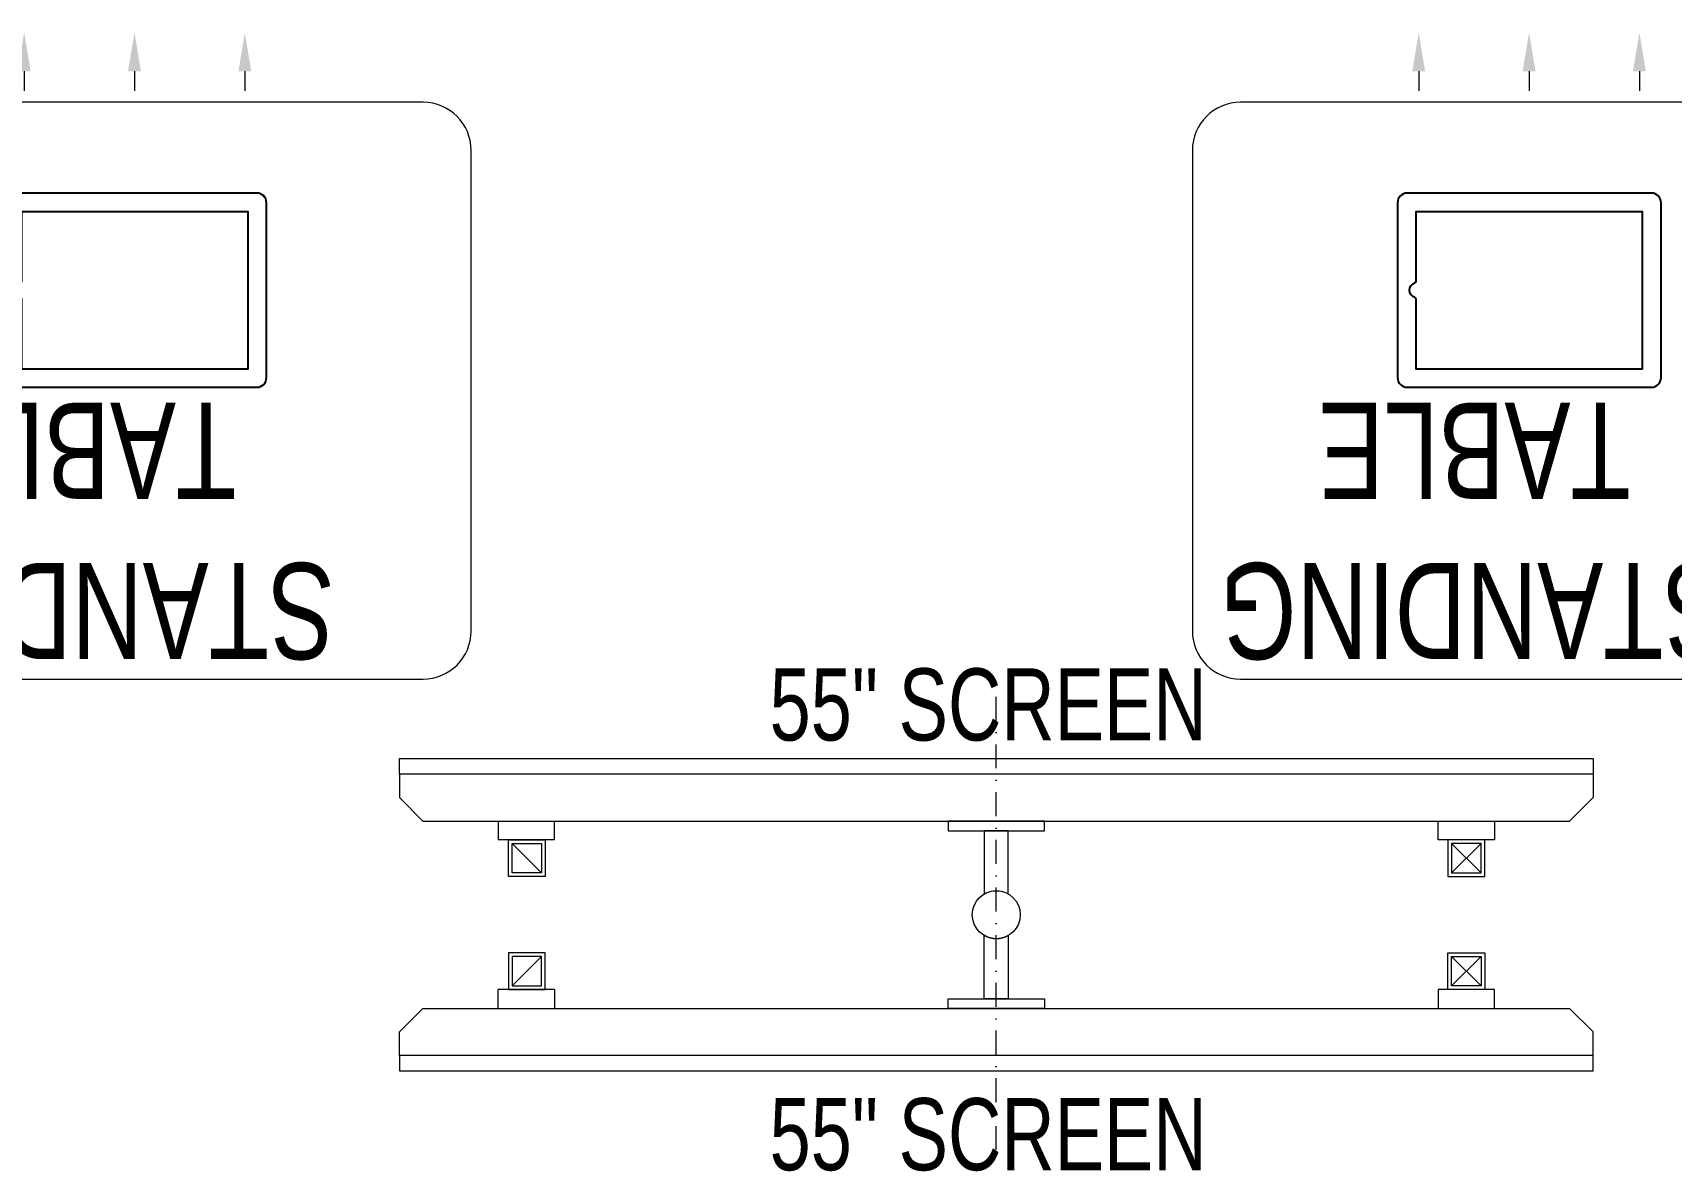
# Model space of a CAD drawing. Header units: feet. Extents: x 9481931 to 9490055, y -6861315 to -6851859.
# Drawn here: x 9485156 to 9486860, y -6856231 to -6855047 of the extents above; entities that cross this region are included whole.
import ezdxf

# ---------------------------------------------------------------- set-up
doc = ezdxf.new("R2010")
doc.units = ezdxf.units.FT
doc.header["$LTSCALE"] = 33
doc.header["$MEASUREMENT"] = 0
doc.linetypes.add('DASHDOT2', pattern=[0.5, 0.25, -0.125, 0, -0.125])
for name, color, linetype, lineweight in [('LENS-TEXT', 31, 'Continuous', 5), ('LK-EQPMT', 3, 'Continuous', 18), ('LK-FF&E FLOOR', 1, 'Continuous', 9), ('LK-IT', 3, 'Continuous', 18), ('LN-ELEVATION-1', 81, 'Continuous', 25), ('LN-ELEVATION-2', 103, 'Continuous', 20)]:
    doc.layers.add(name, color=color, linetype=linetype, lineweight=lineweight)
doc.styles.add('LK TXT', font='GILC____.TTF', dxfattribs={"height": 100})

# ---------------------------------------------------------------- blocks, each defined once
blk = doc.blocks.new('Standing Table 700X600')
at = {"layer": 'LN-ELEVATION-1', "linetype": 'ByBlock', "lineweight": -2}
for p, q in [((-114.7243699021637, -32.29984612949194), (-114.7243699021637, -12)), ((0, -32.29984612949194), (0, -12)), ((114.7243699021637, -32.29984612949194), (114.7243699021637, -12))]:
    blk.add_line(p, q, dxfattribs=at)
at = {"layer": 'LN-ELEVATION-1'}
for points in [[(-127.25, 94.49999999997087), (126.75, 94.49999999997087, 0.4142135623713902), (136.75, 104.4999999999709), (136.75, 286.4999999999709, 0.4142135623713902), (126.75, 296.4999999999709), (-127.25, 296.4999999999709, 0.4142135623713902), (-137.25, 286.4999999999709), (-137.25, 104.4999999999709, 0.4142135623713902)], [(117.25, 185.9606079858495), (117.25, 113.5), (-117.75, 113.5), (-117.75, 277.5), (117.25, 277.5), (117.25, 205.0393920141796, 0.3275382217372251), (118.6499999994412, 203.1315136115008, -0.733799385757267), (118.6500000001397, 187.868486388732, 0.3275382217372252)]]:
    blk.add_lwpolyline(points, format="xyb", close=True, dxfattribs=at)
at = {"layer": 'LN-ELEVATION-1', "linetype": 'ByBlock', "lineweight": -2}
for points in [[(-108.0577032342553, -32.29984612949194), (-121.3910365682095, -32.29984612949194), (-114.7243699021637, -72.29984612949193)], [(6.666666666977107, -32.29984612949194), (-6.666666666045784, -32.29984612949194), (0, -72.29984612949193)], [(121.3910365691408, -32.29984612949194), (108.0577032361179, -32.29984612949194), (114.7243699021637, -72.29984612949193)]]:
    blk.add_solid(points, dxfattribs=at)
at = {"layer": 'LN-ELEVATION-2'}
blk.add_lwpolyline([(-300, 0), (300, 0, 0.4142135623725836), (350, 50), (350, 550, 0.4142135623725836), (300, 600), (-300, 600, 0.4142135623725837), (-350, 550), (-350, 50, 0.4142135623725836)], format="xyb", close=True, dxfattribs=at)
at = {"layer": 'LENS-TEXT', "color": 7, "linetype": 'Continuous', "ltscale": 3, "insert": (56.76527249882929, 445.9141869283921), "char_height": 100, "width": 783.9636358173434, "attachment_point": 5, "style": 'LK TXT'}
blk.add_mtext('STANDING TABLE', dxfattribs=at)
blk = doc.blocks.new('55INCH')
at = {"layer": 'LK-EQPMT', "ltscale": 12}
for p, q in [((2111558.8162113, 1135690.450573809), (2111583.24744553, 1135690.450467438)), ((2111583.24744553, 1135690.450467438), (2111607.67857339, 1135666.019126837)), ((2111607.678786132, 1134473.881595297), (2111607.67857339, 1135666.019126837)), ((2111607.678233332, 1135587.915183341), (2111627.204219206, 1135587.915098327)), ((2111627.204219206, 1135587.915098327), (2111627.203964163, 1135529.337140705)), ((2111627.203964163, 1135529.337140705), (2111607.67797829, 1135529.337225719)), ((2111627.205367106, 1134610.5634114), (2111607.679381233, 1134610.563496414)), ((2111627.205367106, 1134610.5634114), (2111627.205112064, 1134551.985453778)), ((2111607.679126189, 1134551.985538793), (2111627.205112064, 1134551.985453778)), ((2111583.247445532, 1134449.450467438), (2111607.678786132, 1134473.881595297)), ((2111558.8162113, 1134449.45057381), (2111583.247445532, 1134449.450467438))]:
    blk.add_line(p, q, dxfattribs=at)
at = {"layer": 'LK-EQPMT'}
for p, q in [((2111661.614206139, 1135573.919317673), (2111631.027374502, 1135543.33275238)), ((2111661.614072967, 1135543.332619208), (2111631.027507674, 1135573.919450845)), ((2111661.615356252, 1134597.075782953), (2111631.028524615, 1134566.48921766))]:
    blk.add_line(p, q, dxfattribs=at)
at = {"layer": 'LK-EQPMT', "ltscale": 12}
blk.add_lwpolyline([(2111542.593620929, 1135690.450644441), (2111558.8162113, 1135690.450573809), (2111558.8162113, 1134449.45057381), (2111542.593620929, 1134449.450644441)], close=True, dxfattribs=at)
at = {"layer": 'LK-EQPMT'}
for points in [[(2111627.204187012, 1135577.742804799), (2111627.204020548, 1135539.509431718), (2111665.437393629, 1135539.509265254), (2111665.437560093, 1135577.742638335)], [(2111631.027507674, 1135573.919450845), (2111631.027374502, 1135543.33275238), (2111661.614072967, 1135543.332619208), (2111661.614206139, 1135573.919317673)], [(2111627.20517066, 1134562.665896998), (2111627.205337125, 1134600.89927008), (2111665.438710206, 1134600.899103615), (2111665.438543742, 1134562.665730534)], [(2111631.028524615, 1134566.48921766), (2111631.028657786, 1134597.075916125), (2111661.615356252, 1134597.075782953), (2111661.61522308, 1134566.489084489)]]:
    blk.add_lwpolyline(points, close=True, dxfattribs=at)

msp = doc.modelspace()

# ---------------------------------------------------------------- linework, layer by layer
at = {"layer": 'LK-IT', "color": 1, "linetype": 'DASHDOT2', "ltscale": 3}
msp.add_line((9486158, -6856208.508488462), (9486158, -6855719.491511544), dxfattribs=at)
at = {"layer": 'LK-IT'}
for points in [[(9486208, -6855866.585056603), (9486108, -6855866.585056603), (9486108, -6855876.585056603), (9486208, -6855876.585056603)], [(9486208, -6856061.414943401), (9486108, -6856061.414943401), (9486108, -6856051.414943401), (9486208, -6856051.414943401)]]:
    msp.add_lwpolyline(points, close=True, dxfattribs=at)
for points in [[(9486170.5, -6855942.349364907), (9486170.5, -6855876.585056603), (9486145.500000002, -6855876.585056603), (9486145.500000002, -6855942.349364907, -0.26794919244356), (9486170.5, -6855942.349364907, 0.9999999999999998)], [(9486170.5, -6855985.650635098), (9486170.5, -6856051.414943401), (9486145.500000002, -6856051.414943401), (9486145.500000002, -6855985.650635098, 0.26794919244356), (9486170.5, -6855985.650635098, -0.9999999999999998)]]:
    msp.add_lwpolyline(points, format="xyb", dxfattribs=at)
at = {"layer": 'LK-IT', "color": 1}
msp.add_circle((9486158, -6855964.000000002), 25, dxfattribs=at)

# ---------------------------------------------------------------- block references
at = {"layer": 'LK-FF&E FLOOR', "rotation": 180}
for p in [(9485262.01515204, -6855118.876918528), (9486711.91515204, -6855118.876918528)]:
    msp.add_blockref('Standing Table 700X600', p, dxfattribs=at)
at = {"layer": 'LK-IT', "rotation": 270}
msp.add_blockref('55INCH', (8351088.049355562, -4744258.906379071), dxfattribs=at)
at = {"layer": 'LK-IT', "xscale": -1, "rotation": 270}
msp.add_blockref('55INCH', (8351088.049355562, -8967669.093620926), dxfattribs=at)

# ---------------------------------------------------------------- texts
at = {"layer": 'LENS-TEXT', "color": 0, "linetype": 'Continuous', "ltscale": 3, "char_height": 75, "width": 783.9636358173434, "attachment_point": 5, "style": 'LK TXT'}
for insert in [(9486149.537656508, -6855745.783940527), (9486149.537656508, -6856192.783940528)]:
    msp.add_mtext('\\pt225;55" SCREEN', dxfattribs=dict(at, insert=insert))

doc.saveas('drawing.dxf')
